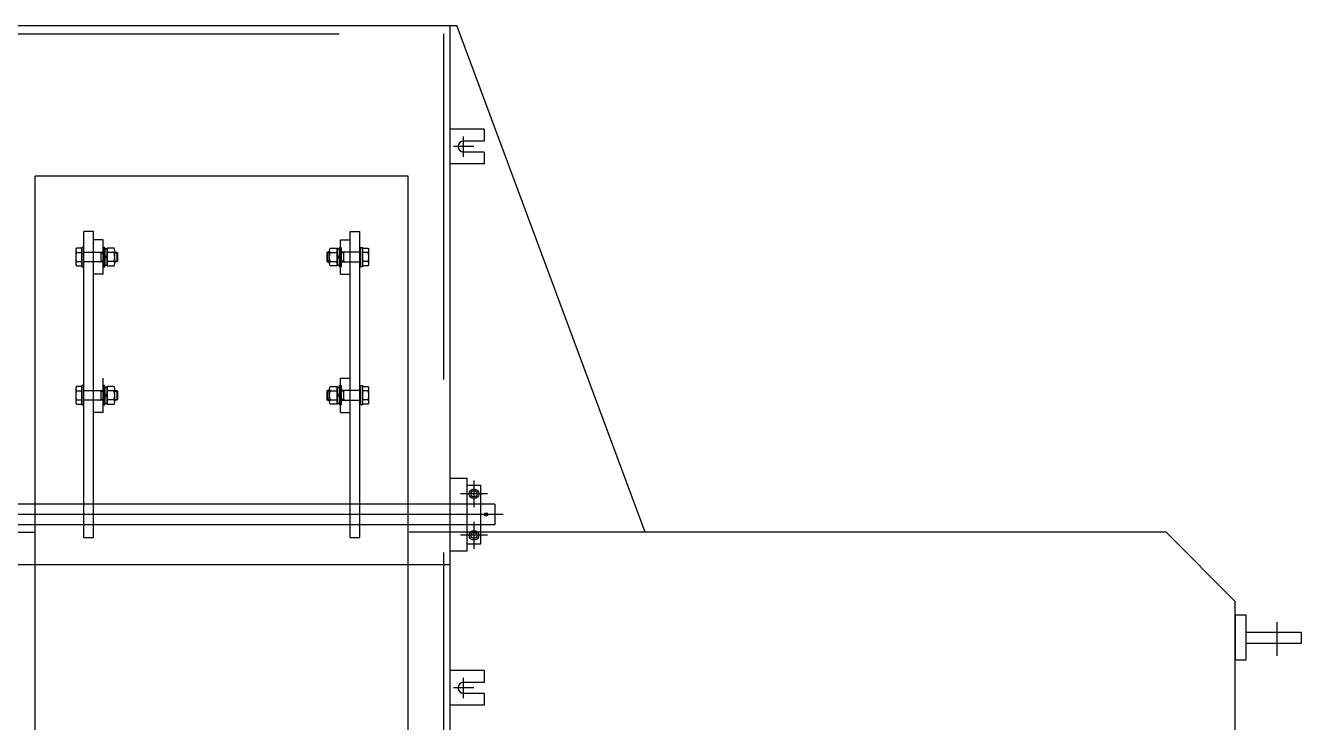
# Model space of a CAD drawing. Header units: millimetres. Extents: x 10462777 to 22643323, y 453826 to 1389191.
# Drawn here: x 11301335 to 11303183, y 586549 to 587557 of the extents above; entities that cross this region are included whole.
import ezdxf

# ---------------------------------------------------------------- set-up
doc = ezdxf.new("R2010")
doc.units = ezdxf.units.MM
doc.header["$LTSCALE"] = 200
doc.header["$MEASUREMENT"] = 0
doc.linetypes.add('HIDDEN', pattern=[3.75, 2.5, -1.25])
doc.layers.get('0').update_dxf_attribs({"linetype": 'CONTINUOUS'})
for name, color, linetype in [('7', 7, 'CONTINUOUS'), ('CENTER', 1, 'CONTINUOUS'), ('THIN', 3, 'CONTINUOUS')]:
    doc.layers.add(name, color=color, linetype=linetype)

# ---------------------------------------------------------------- blocks, each defined once
blk = doc.blocks.new('A$C1F8B6851')
at = {"layer": '7', "color": 1}
for p, q in [((4.5, 60.5), (23.5, 60.5)), ((7.6, 59.5), (7.6, 51.5)), ((20.4, 59.5), (20.4, 51.5)), ((7, 49), (7, 21)), ((21, 21), (21, 49)), ((7, 24), (21, 24)), ((14.8, 15), (11.3, 18.5)), ((16.7, 15), (13.2, 18.5)), ((23.5, 4), (4.5, 4)), ((7, 1.1), (21, 1.1)), ((7.6, 5), (7.6, 15)), ((20.4, 5), (20.4, 15))]:
    blk.add_line(p, q, dxfattribs=at)
for points in [[(1.3, 51.5), (1.3, 59.5, -0.309401), (7.6, 59.5, -0.154701), (20.4, 59.5, -0.309401), (26.7, 59.5), (26.7, 51.5), (1.3, 51.5)], [(26.7, 15), (26.7, 5, -0.309401), (20.4, 5, -0.154701), (7.6, 5, -0.309401), (1.3, 5), (1.3, 15), (26.7, 15)]]:
    blk.add_lwpolyline(points, format="xyb", dxfattribs=at)
for points in [[(0, 51.5), (28, 51.5), (28, 49), (0, 49), (0, 51.5)], [(0, 21), (28, 21), (28, 18.5), (0, 18.5), (0, 21)], [(2.2, 18.5), (25.8, 18.5), (25.8, 15), (2.2, 15), (2.2, 18.5)], [(7, 4), (7, 1.1), (8.1, 0), (19.9, 0), (21, 1.1), (21, 4)]]:
    blk.add_lwpolyline(points, dxfattribs=at)
at = {"layer": 'THIN', "color": 1}
for p, q in [((8.1, 4), (8.1, 0)), ((19.9, 4), (19.9, 0))]:
    blk.add_line(p, q, dxfattribs=at)
for points in [[(7, 25.9), (8.1, 24), (8.1, 21)], [(21, 25.9), (19.9, 24), (19.9, 21)]]:
    blk.add_lwpolyline(points, dxfattribs=at)
blk = doc.blocks.new('A$C61455E37')
at = {"layer": '7', "color": 60}
for p, q in [((0, 50), (17, 50)), ((0, 50), (0, 0)), ((17, 50), (17, 20)), ((33, 50), (50, 50)), ((33, 50), (33, 20)), ((50, 50), (50, 0)), ((0, 0), (50, 0))]:
    blk.add_line(p, q, dxfattribs=at)
blk.add_arc((25, 20), 8, 180, 0, dxfattribs=at)
at = {"layer": 'CENTER', "color": 60}
for p, q in [((39.7, 20), (10.3, 20)), ((25, 34.7), (25, 5.3))]:
    blk.add_line(p, q, dxfattribs=at)
blk = doc.blocks.new('A$C107C3577')
at = {"color": 4}
for p, q in [((733, 2116.1), (833, 2216.1)), ((2415, 2216.1), (833, 2216.1)), ((733, 2116.1), (733, 1362.1)), ((733, 1362.1), (0, 1089.1)), ((0, 409.1), (0, 1089.1))]:
    blk.add_line(p, q, dxfattribs=at)
at = {"color": 151}
for p, q in [((733, 1362.1), (733, 1020.1)), ((1076, 1019.1), (218, 1019.1)), ((218, 1019.1), (218, 479.1)), ((2172, 479.1), (218, 479.1)), ((733, 136.1), (733, 479.1))]:
    blk.add_line(p, q, dxfattribs=at)
at = {"color": 6}
for p, q in [((692.1, 1144.1), (692.1, 101.1)), ((692.1, 1144.1), (722.1, 1144.1)), ((722.1, 1144.1), (722.1, 101.1))]:
    blk.add_line(p, q, dxfattribs=at)
at = {"color": 7, "linetype": 'HIDDEN'}
for p, q in [((12, 419.1), (12, 1079.1)), ((12, 1070.1), (1492, 1070.1))]:
    blk.add_line(p, q, dxfattribs=at)
at = {"color": 2}
for p, q in [((740.6, 949.1), (297.7, 949.1)), ((297.7, 935.1), (297.7, 949.1)), ((740.6, 935.1), (740.6, 949.1)), ((740.6, 935.1), (297.7, 935.1)), ((740.6, 563.1), (297.7, 563.1)), ((297.7, 563.1), (297.7, 549.1)), ((740.6, 549.1), (740.6, 563.1)), ((740.6, 549.1), (297.7, 549.1))]:
    blk.add_line(p, q, dxfattribs=at)
blk.add_circle((707.1, 1131.6), 2.5)
at = {"layer": '7', "color": 2}
for p, q in [((893.5, 2312.1), (877.5, 2312.1)), ((877.5, 2232.1), (877.5, 2312.1)), ((893.5, 2232.1), (893.5, 2312.1)), ((918, 2232.1), (853, 2232.1)), ((853, 2232.1), (853, 2216.1)), ((918, 2232.1), (918, 2216.1)), ((853, 2216.1), (918, 2216.1))]:
    blk.add_line(p, q, dxfattribs=at)
at = {"layer": '7', "color": 1, "linetype": 'Continuous'}
for p, q in [((677.3, 1133.6), (677.3, 1094.6)), ((737.3, 1133.6), (737.3, 1094.6)), ((657.8, 1114.1), (696.8, 1114.1)), ((717.8, 1114.1), (756.8, 1114.1))]:
    blk.add_line(p, q, dxfattribs=at)
at = {"layer": '7', "color": 4, "linetype": 'Continuous'}
for p, q in [((664.8, 1104.1), (664.8, 1124.1)), ((749.8, 1124.1), (664.8, 1124.1)), ((749.8, 1104.1), (749.8, 1124.1)), ((749.8, 1104.1), (664.8, 1104.1))]:
    blk.add_line(p, q, dxfattribs=at)
at = {"layer": '7', "color": 3, "linetype": 'Continuous'}
for p, q in [((654.8, 1079.1), (654.8, 1104.1)), ((759.8, 1104.1), (654.8, 1104.1)), ((759.8, 1079.1), (759.8, 1104.1))]:
    blk.add_line(p, q, dxfattribs=at)
at = {"layer": '7', "color": 4}
for p, q in [((0, 419.1), (0, 1079.1)), ((0, 1079.1), (1492, 1079.1)), ((779.4, 419.1), (779.4, 1079.1)), ((0, 449.1), (0, 1048.1)), ((309.8, 921.1), (309.8, 935.1)), ((359.8, 935.1), (309.8, 935.1)), ((359.8, 921.1), (359.8, 935.1)), ((509.8, 921.1), (509.8, 935.1)), ((559.8, 935.1), (509.8, 935.1)), ((559.8, 921.1), (559.8, 935.1)), ((359.8, 921.1), (309.8, 921.1)), ((559.8, 921.1), (509.8, 921.1)), ((359.8, 577.1), (309.8, 577.1)), ((309.8, 577.1), (309.8, 563.1)), ((359.8, 577.1), (359.8, 563.1)), ((559.8, 577.1), (509.8, 577.1)), ((559.8, 577.1), (559.8, 563.1)), ((359.8, 563.1), (309.8, 563.1)), ((559.8, 563.1), (509.8, 563.1))]:
    blk.add_line(p, q, dxfattribs=at)
at = {"layer": '7', "color": 4, "linetype": 'Continuous'}
for centre, radius in [((677.3, 1114.1), 7), ((677.3, 1114.1), 4.5), ((737.3, 1114.1), 7), ((737.3, 1114.1), 4.5)]:
    blk.add_circle(centre, radius, dxfattribs=at)
at = {"layer": 'CENTER'}
for p, q in [((911.5, 2277.1), (862.9, 2277.1)), ((707.1, 1156.5), (707.1, 86))]:
    blk.add_line(p, q, dxfattribs=at)
at = {"layer": '7', "linetype": 'Continuous'}
for p in [(150, 1079.1), (933, 1079.1)]:
    blk.add_blockref('A$C61455E37', p, dxfattribs=at)
at = {"layer": '7'}
for p in [(320.8, 901.1), (520.8, 901.1)]:
    blk.add_blockref('A$C1F8B6851', p, dxfattribs=at)
at = {"layer": '7', "xscale": -1, "rotation": 180}
for p in [(320.8, 598.1), (520.8, 598.1)]:
    blk.add_blockref('A$C1F8B6851', p, dxfattribs=at)

msp = doc.modelspace()

# ---------------------------------------------------------------- block references
at = {"xscale": 1.000514211750324, "yscale": 1.000514211750324, "zscale": 1.000514211750324, "rotation": 270}
msp.add_blockref('A$C107C3577', (11300869.70675, 587557.02935, 0), dxfattribs=at)

doc.saveas('drawing.dxf')
